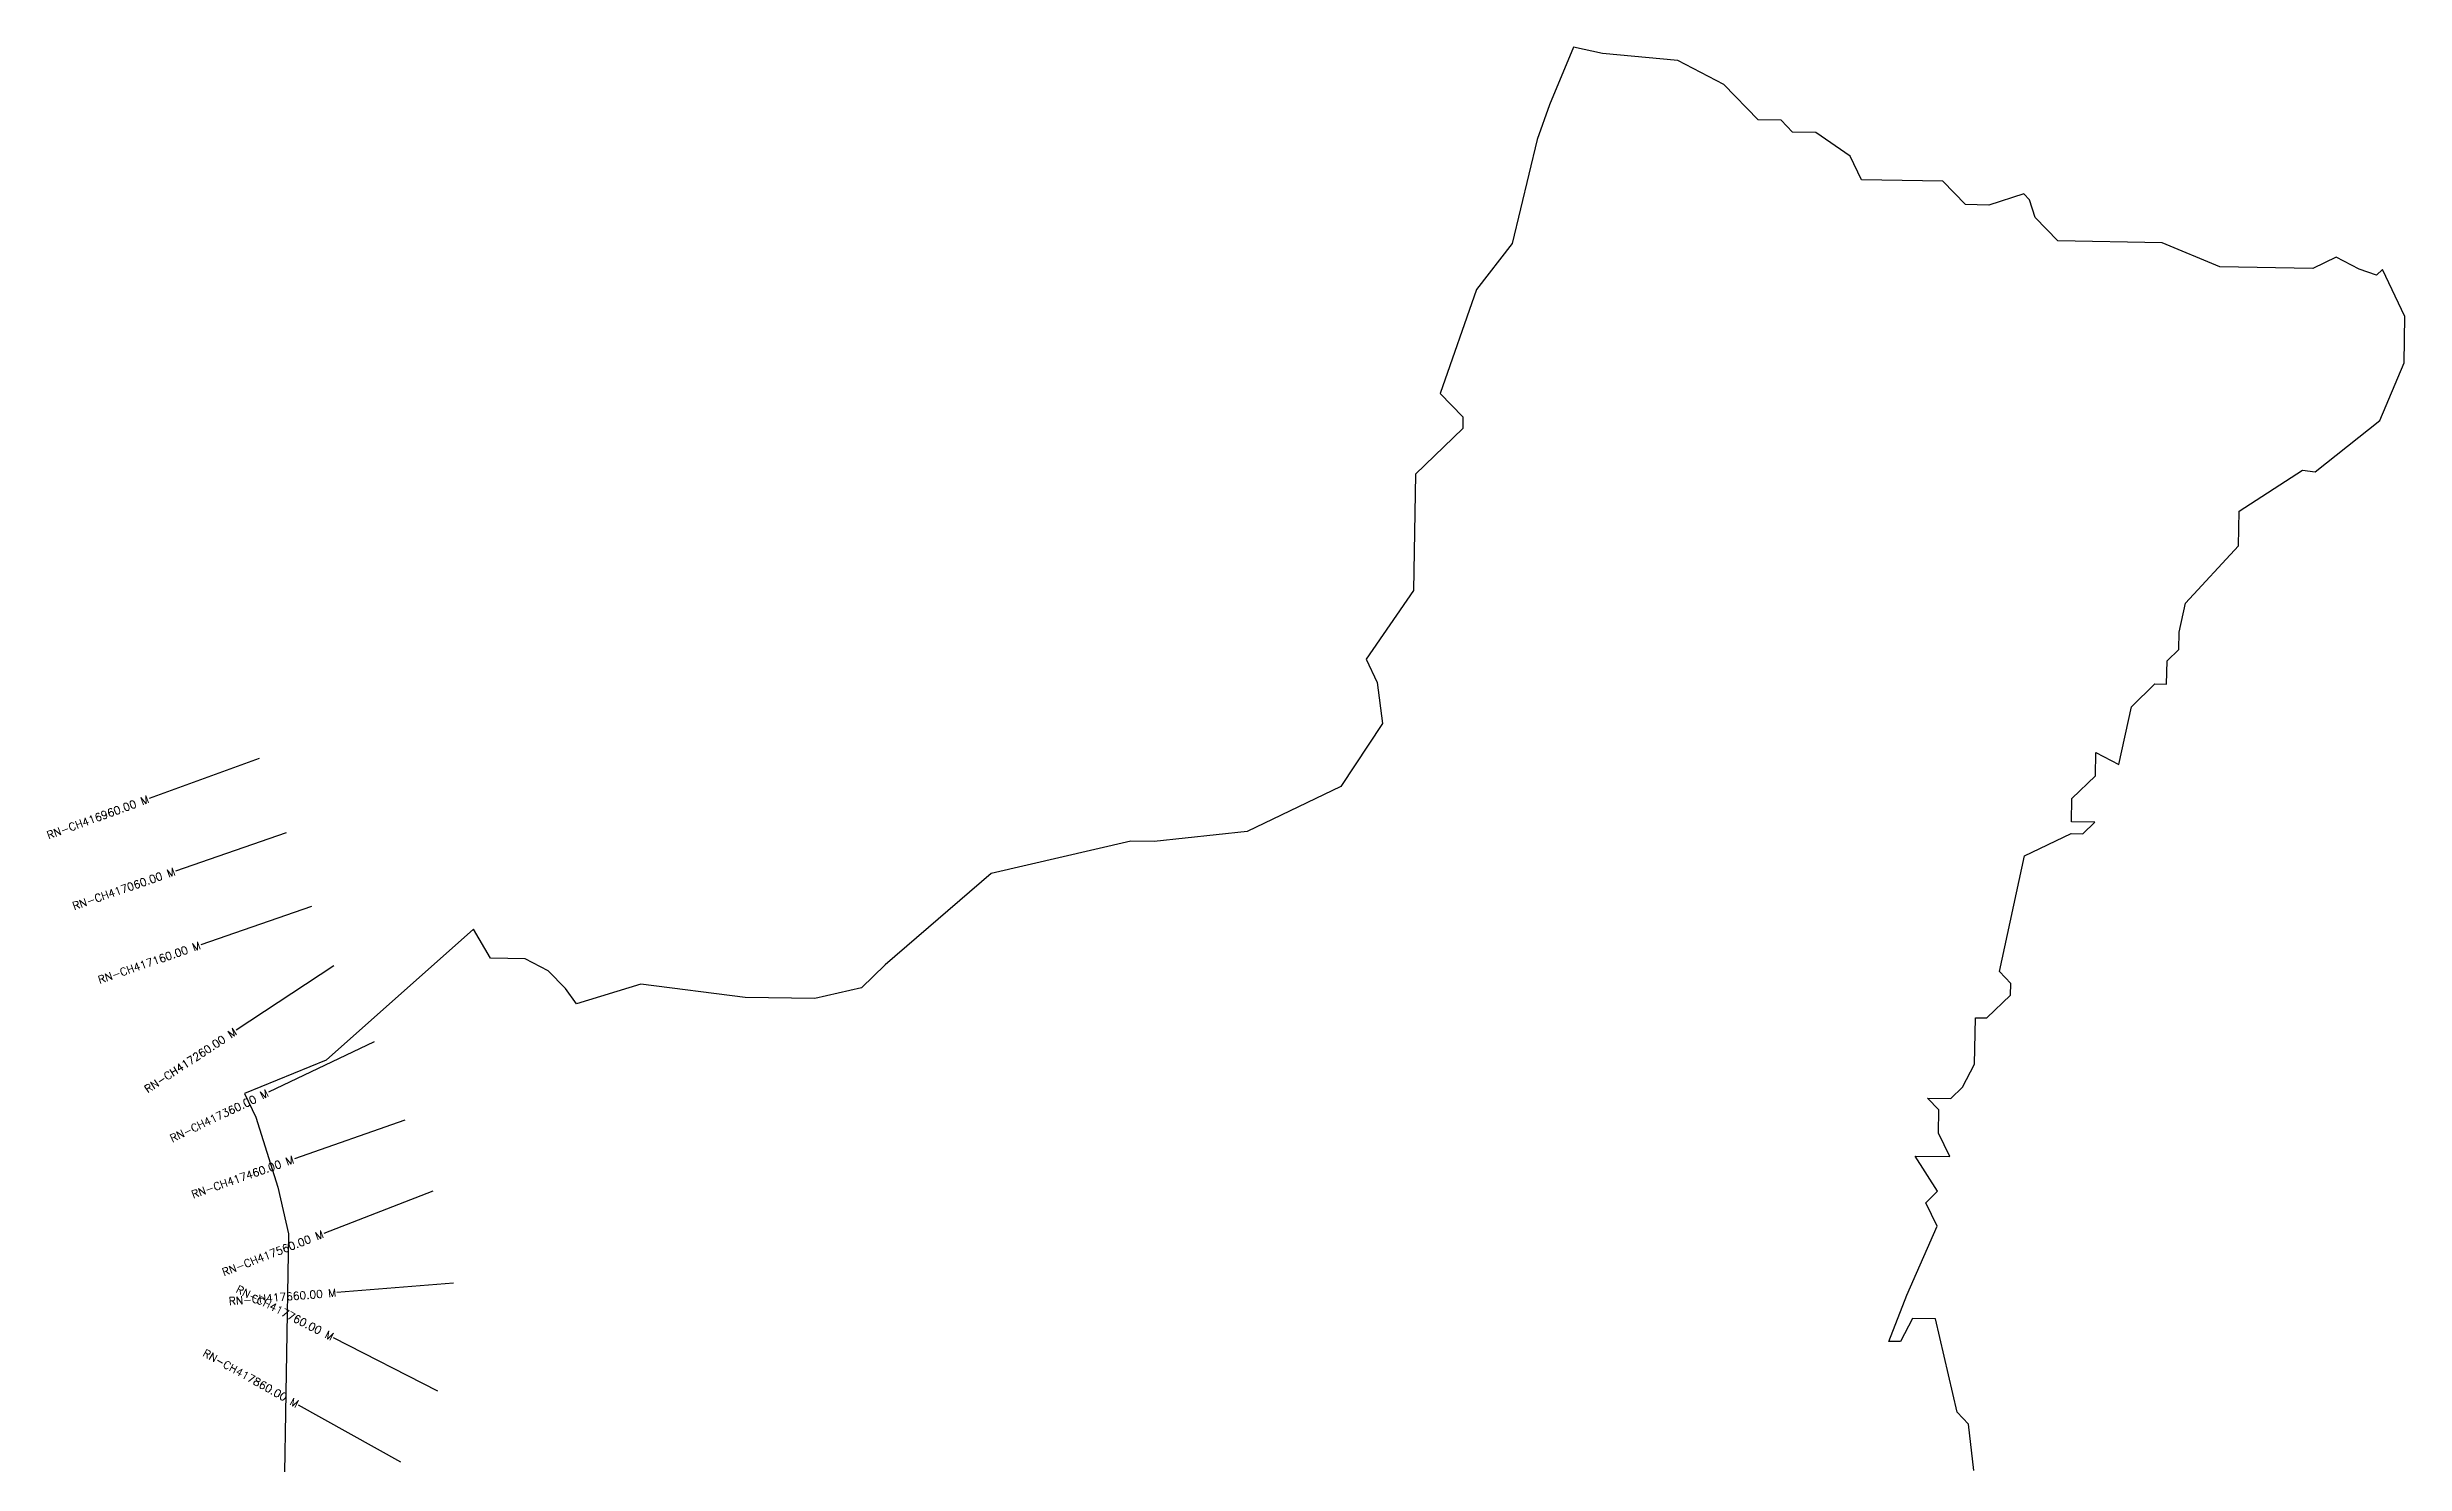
# Model space of a CAD drawing. Header units: metres. Extents: x 306983 to 310792, y 1929648 to 1933695.
# Drawn here: x 307729 to 310750, y 1931880 to 1933695 of the extents above; entities that cross this region are included whole.
import ezdxf
from ezdxf.enums import TextEntityAlignment as Align

# ---------------------------------------------------------------- set-up
doc = ezdxf.new("R2010")
doc.units = ezdxf.units.M
for name, color, linetype in [('CS', 134, 'Continuous'), ('CSMark', 6, 'Continuous'), ('VILLAGE BOUNDRY', 10, 'Continuous')]:
    doc.layers.add(name, color=color, linetype=linetype)
doc.styles.get("Standard").update_dxf_attribs({"font": 'simplex.shx'})

msp = doc.modelspace()

# ---------------------------------------------------------------- linework, layer by layer
at = {"layer": 'CS'}
for p, q in [((308000.3, 1932783.7), (307859.4, 1932732.3)), ((308034.9, 1932688.5), (307893.1, 1932639.5)), ((308067.5, 1932594), (307925.8, 1932545)), ((308096.1, 1932518.1), (307970.9, 1932435.5)), ((308147.6, 1932420.8), (308012.3, 1932356.1)), ((308187.1, 1932320.2), (308045.5, 1932270.7)), ((308223, 1932229.6), (308083.1, 1932175.3)), ((308249.5, 1932111.5), (308100, 1932099.5)), ((308229.2, 1931973.4), (308095.7, 1932041.6)), ((308181.8, 1931882.2), (308050.8, 1931955.4))]:
    msp.add_line(p, q, dxfattribs=at)
at = {"layer": 'VILLAGE BOUNDRY'}
for points in [[(310197.4, 1931871.5), (310190.9, 1931931.1), (310176.3, 1931946.2), (310148.5, 1932065.7), (310118.8, 1932066.2), (310103.4, 1932036.7), (310088.6, 1932036.9), (310111.8, 1932096.1), (310150.5, 1932184.6), (310136.1, 1932214.6), (310151.2, 1932229.2), (310122.2, 1932274.4), (310166.8, 1932273.7), (310152.4, 1932303.6), (310152.9, 1932333.4), (310138.3, 1932348.5), (310168, 1932348), (310183.2, 1932362.6), (310198.5, 1932392.1), (310199.5, 1932451.6), (310214.4, 1932451.4), (310244.6, 1932480.6), (310244.9, 1932495.5), (310230.3, 1932510.6), (310262.5, 1932658.8), (310322.4, 1932687.6), (310337.3, 1932687.3), (310352.4, 1932701.9), (310322.7, 1932702.4), (310323.2, 1932732.2), (310353.4, 1932761.4), (310353.9, 1932791.2), (310383.4, 1932775.8), (310399.5, 1932849.9), (310429.7, 1932879.2), (310444.6, 1932878.9), (310445.1, 1932908.7), (310460.2, 1932923.3), (310460.5, 1932945.6), (310468.6, 1932982.7), (310536.7, 1933055.9), (310537.5, 1933100.5), (310618.6, 1933152.8), (310635, 1933151), (310717.9, 1933216.5), (310748.9, 1933290.4), (310749.9, 1933349.9), (310721.1, 1933409.9), (310713.6, 1933402.6), (310691.4, 1933410.4), (310661.9, 1933425.7), (310631.9, 1933411.4), (310512.9, 1933413.3), (310439, 1933444.3), (310305.2, 1933446.5), (310276, 1933476.7), (310268.9, 1933499.2), (310261.6, 1933506.7), (310216.7, 1933492.6), (310187, 1933493.1), (310157.7, 1933523.3), (310053.6, 1933525), (310039.3, 1933555), (309995.1, 1933585.5), (309965.4, 1933586), (309950.8, 1933601.1), (309921, 1933601.6), (309877.2, 1933646.9), (309818.1, 1933677.7), (309721.6, 1933686.7), (309684.6, 1933694.8), (309653.6, 1933620.9), (309638, 1933576.5), (309606, 1933443.2), (309560.4, 1933384.4), (309513.6, 1933251.3), (309528.2, 1933236.2), (309542.9, 1933221.1), (309542.6, 1933206.2), (309482.1, 1933147.7), (309479.7, 1932999), (309418.7, 1932910.8), (309433.1, 1932880.8), (309439.7, 1932828.6), (309386.3, 1932747.7), (309266.3, 1932690.2), (309147.1, 1932677.2), (309117.3, 1932677.7), (308938.2, 1932636.1), (308802.4, 1932519.3), (308772.1, 1932490), (308712.4, 1932476.2), (308623.2, 1932477.6), (308489.6, 1932494.7), (308406.9, 1932469.4), (308392.8, 1932488.9), (308370.9, 1932511.6), (308341.3, 1932526.9), (308296.7, 1932527.7), (308275.1, 1932565.2)], [(308275.1, 1932565.2), (308086.3, 1932397.3), (307981.5, 1932354.4), (307995.9, 1932324.4), (308024.2, 1932234.7), (308038, 1932174.9), (308032.1, 1931818)]]:
    msp.add_lwpolyline(points, dxfattribs=at)

# ---------------------------------------------------------------- texts
at = {"layer": 'CSMark'}
for s, rotation, p in [('RN-CH416960.00 M', 20.0419, (307858.5, 1932732)), ('RN-CH417060.00 M', 19.0763, (307892.2, 1932639.2)), ('RN-CH417160.00 M', 19.0763, (307924.8, 1932544.7)), ('RN-CH417260.00 M', 33.4512, (307970.1, 1932434.9)), ('RN-CH417360.00 M', 25.5735, (308011.4, 1932355.7)), ('RN-CH417460.00 M', 19.2757, (308044.5, 1932270.3)), ('RN-CH417560.00 M', 21.2212, (308082.2, 1932174.9)), ('RN-CH417660.00 M', 4.5766, (308099, 1932099.4)), ('RN-CH417760.00 M', 332.947, (308094.8, 1932042.1)), ('RN-CH417860.00 M', 330.7794, (308050, 1931955.9))]:
    msp.add_text(s, height=10, rotation=rotation, dxfattribs=at).set_placement(p, align=Align.MIDDLE_RIGHT)

doc.saveas('drawing.dxf')
